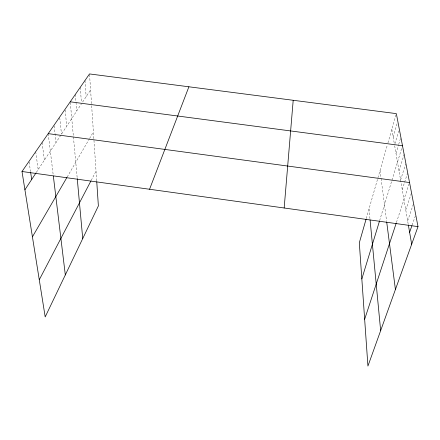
<?xml version="1.0" encoding="UTF-8"?>
<svg xmlns="http://www.w3.org/2000/svg" width="440" height="440" viewBox="0 0 440 440"><rect width="100%" height="100%" fill="white"/><g stroke="black" fill="none" stroke-linecap="round" stroke-linejoin="round"><path stroke-width="0.33" stroke-dasharray="2.2 1.65" d="M366.25 218.598L387.398 144.815M387.959 142.863L396.154 114.285M393.173 137.038L397.05 123.712M394.933 143.776L398.723 130.944M395.995 153.401L398.525 144.975M398.717 144.326L400.857 137.197M379.616 220.666L402.49 145.722M399.014 170.88L404.146 154.347M400.593 180.037L405.669 163.982M402.243 189.59L407.462 173.377M396.435 222.486L409.343 183.172M405.763 209.974L411.307 193.441M407.644 220.875L413.578 203.549M412.104 225.159L415.283 216.101M91.174 180.472L96.041 171.155M67.155 177.073L89.232 139.067M89.557 138.518L93.407 131.885M36.383 172.326L81.538 103.675M82.605 102.053L90.591 89.914M391.842 129.327L394.323 143.721M394.664 145.701L408.221 224.23M29.106 162.041L30.503 171.413M35.7 151.707L38.187 169.587M42.092 142.466L44.385 160.155M380.039 170.484L381.002 177.903M381.09 178.574L386.617 221.386M48.208 133.628L53.185 174.746M54.142 125.829L56.017 142.472M59.747 117.711L61.479 134.173M65.126 109.951L66.721 126.203M369.034 208.885L369.958 218.598M70.29 102.471L73.381 136.279M73.442 136.945L77.187 177.953M75.345 94.413L75.961 101.695M76.016 102.355L76.747 110.963M80.256 87.312L81.433 102.311M84.975 80.493L86.152 96.663M89.562 74.597L91.514 103.708M91.647 105.694L96.707 181.099"/><path stroke-width="0.66" d="M284.163 207.994L293.2 100.282M366.064 219.241L359.31 242.803L367.928 366.069L418 226.622L396.341 113.63L89.518 73.931L22 171.501L45.194 316.927L98.373 205.915L96.756 181.759M361.834 278.922L379.429 221.287M364.656 319.264L396.226 223.124M409.613 232.282L411.879 225.808M149.562 189.255L188.898 86.79M39.27 279.785L90.86 181.071M32.423 236.847L66.825 177.634M24.915 189.767L36.025 172.876M70.23 101.805L402.49 145.722M48.208 133.628L409.552 182.54M22 171.501L418 226.622M408.337 224.901L411.675 244.239M30.602 172.084L31.697 179.448M386.705 222.068L395.417 289.509M53.345 176.061L65.318 274.923M370.084 219.934L380.655 330.632M77.248 178.596L82.731 238.573"/></g></svg>
